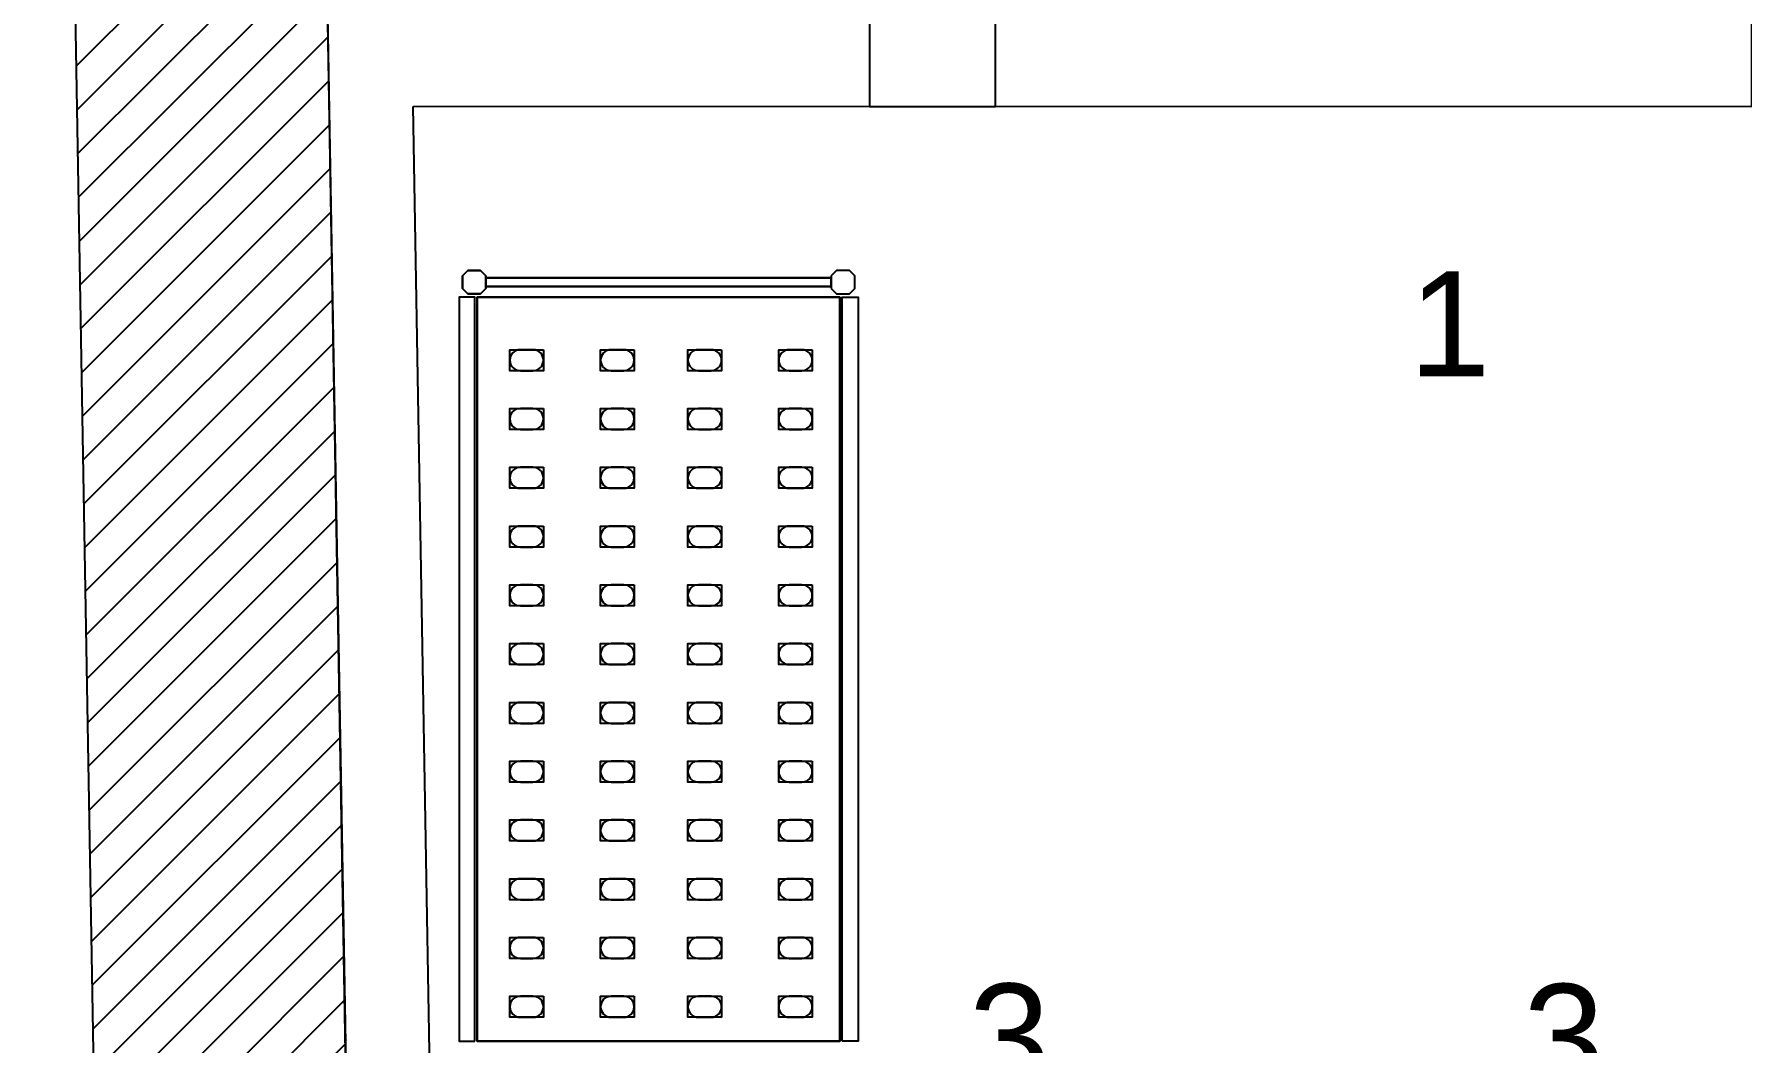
# Model space of a CAD drawing. Header units: millimetres. Extents: x 45 to 25350, y 77 to 5059.
# Drawn here: x 21691.3 to 21894.5, y 4218.4 to 4338.6 of the extents above; entities that cross this region are included whole.
import ezdxf
from ezdxf.enums import TextEntityAlignment as Align

# ---------------------------------------------------------------- set-up
doc = ezdxf.new("R2010")
doc.units = ezdxf.units.MM
doc.header["$LTSCALE"] = 5
for name, color, linetype in [('200-EquipBlack-3d', 250, 'Continuous'), ('200-EquipBorder-2d', 9, 'Continuous'), ('200-EquipID-2d', 7, 'Continuous'), ('200-EquipInternal-2d', 252, 'Continuous'), ('200-EquipSteel-3d', 9, 'Continuous'), ('HG-034 Soğuk Oda', 1, 'Continuous')]:
    doc.layers.add(name, color=color, linetype=linetype)
doc.layers.add('200-InsPoint-3D', color=3, linetype='Continuous', plot=False)
doc.styles.add('ARIAL', font='ARIALUNI.TTF', dxfattribs={"height": 1})
doc.styles.add('ROMANS', font='micross.ttf')

# ---------------------------------------------------------------- blocks, each defined once
blk = doc.blocks.new('A$C4A187EF3')
at = {"layer": 'HG-034 Soğuk Oda'}
for points in [[(0, 80.98), (15, 80.98), (15, 70.98), (0, 70.98)], [(120, 80.98), (105, 80.98), (105, 70.98), (120, 70.98)]]:
    blk.add_lwpolyline(points, close=True, dxfattribs=at)
at = {"layer": 'HG-034 Soğuk Oda', "color": 3, "linetype": 'ByBlock'}
for points in [[(12.8, 69.76, -0.39805), (12.94, 69.76), (16.22, 66.82), (13.96, 64.56), (11.02, 67.85, -0.39805), (11.02, 67.98)], [(13.86, 69.63, 0.617768), (14.44, 69.88), (14.5, 70.98), (11.3, 70.98), (11.36, 69.88, 0.617768), (11.94, 69.63, -0.364026)], [(11.54, 66.58), (11.36, 69.88, 0.617768), (11.94, 69.63, -0.364026), (13.86, 69.63, 0.617768), (14.44, 69.88), (14.26, 66.58, -0.39805), (14.16, 66.48), (11.64, 66.48, -0.39805)], [(79.51, 5.66, 0.491935), (80.92, 7.07), (18.7, 69.3, 0.499706), (17.28, 67.88)]]:
    blk.add_lwpolyline(points, format="xyb", close=True, dxfattribs=at)
blk.add_lwpolyline([(73.85, 0), (79.51, 5.66), (17.28, 67.88), (11.63, 62.23), (73.85, 0)], dxfattribs=at)
blk.add_circle((12.9, 67.88), 1, dxfattribs=at)
blk.add_circle((12.9, 67.88), 1, dxfattribs=at)
blk.add_arc((54.51, 53.51), 53.42, 299.6259, 19.0898, dxfattribs=at)
blk = doc.blocks.new('attrib')
at = {"layer": '200-EquipID-2d', "style": 'ARIAL'}
blk.add_attdef('POS', text='', height=2.5, dxfattribs=at).set_placement((0, 0, -1), align=Align.MIDDLE)
at = {"layer": '200-EquipID-2d', "style": 'ROMANS', "flags": 1}
for tag, p in [('ZONA', (0, -4.905, -2)), ('EQUIPMENTDATA', (0, -7.89, -2)), ('LONGDESCR', (0, -11.302, -2)), ('EQUIPMENTCONN', (0, -14.714, -2)), ('ACCESSORYDATA', (0, -18.552, -2)), ('ACCESSORYCONN', (0, -21.857, -2))]:
    blk.add_attdef(tag, text='', height=2.5, dxfattribs=at).set_placement(p, align=Align.CENTER)
blk = doc.blocks.new('BLS1784')
at = {"layer": '200-EquipBlack-3d'}
for points, elevation in [([(939.5, -120.5), (914.5, -120.5), (914.5, -80.5), (939.5, -80.5)], 1617), ([(939.5, -120.5), (914.5, -120.5), (914.5, -80.5), (939.5, -80.5)], 1167), ([(939.5, -120.5), (914.5, -120.5), (914.5, -80.5), (939.5, -80.5)], 717), ([(939.5, -120.5), (914.5, -120.5), (914.5, -80.5), (939.5, -80.5)], 267), ([(1009.5, -120.5), (984.5, -120.5), (984.5, -80.5), (1009.5, -80.5)], 1617), ([(1009.5, -120.5), (984.5, -120.5), (984.5, -80.5), (1009.5, -80.5)], 1167), ([(1009.5, -120.5), (984.5, -120.5), (984.5, -80.5), (1009.5, -80.5)], 717), ([(1009.5, -120.5), (984.5, -120.5), (984.5, -80.5), (1009.5, -80.5)], 267), ([(1079.5, -120.5), (1054.5, -120.5), (1054.5, -80.5), (1079.5, -80.5)], 1617), ([(1079.5, -120.5), (1054.5, -120.5), (1054.5, -80.5), (1079.5, -80.5)], 267), ([(1079.5, -120.5), (1054.5, -120.5), (1054.5, -80.5), (1079.5, -80.5)], 717), ([(1079.5, -120.5), (1054.5, -120.5), (1054.5, -80.5), (1079.5, -80.5)], 1167), ([(1149.5, -120.5), (1124.5, -120.5), (1124.5, -80.5), (1149.5, -80.5)], 1617), ([(1149.5, -120.5), (1124.5, -120.5), (1124.5, -80.5), (1149.5, -80.5)], 267), ([(1149.5, -120.5), (1124.5, -120.5), (1124.5, -80.5), (1149.5, -80.5)], 717), ([(1149.5, -120.5), (1124.5, -120.5), (1124.5, -80.5), (1149.5, -80.5)], 1167), ([(1219.5, -120.5), (1194.5, -120.5), (1194.5, -80.5), (1219.5, -80.5)], 1617), ([(1219.5, -120.5), (1194.5, -120.5), (1194.5, -80.5), (1219.5, -80.5)], 267), ([(1219.5, -120.5), (1194.5, -120.5), (1194.5, -80.5), (1219.5, -80.5)], 717), ([(1219.5, -120.5), (1194.5, -120.5), (1194.5, -80.5), (1219.5, -80.5)], 1167), ([(1289.5, -120.5), (1264.5, -120.5), (1264.5, -80.5), (1289.5, -80.5)], 1617), ([(1289.5, -120.5), (1264.5, -120.5), (1264.5, -80.5), (1289.5, -80.5)], 267), ([(1289.5, -120.5), (1264.5, -120.5), (1264.5, -80.5), (1289.5, -80.5)], 717), ([(1289.5, -120.5), (1264.5, -120.5), (1264.5, -80.5), (1289.5, -80.5)], 1167), ([(1359.5, -120.5), (1334.5, -120.5), (1334.5, -80.5), (1359.5, -80.5)], 1617), ([(1359.5, -120.5), (1334.5, -120.5), (1334.5, -80.5), (1359.5, -80.5)], 1167), ([(1359.5, -120.5), (1334.5, -120.5), (1334.5, -80.5), (1359.5, -80.5)], 717), ([(1359.5, -120.5), (1334.5, -120.5), (1334.5, -80.5), (1359.5, -80.5)], 267), ([(1429.5, -120.5), (1404.5, -120.5), (1404.5, -80.5), (1429.5, -80.5)], 1617), ([(1429.5, -120.5), (1404.5, -120.5), (1404.5, -80.5), (1429.5, -80.5)], 1167), ([(1429.5, -120.5), (1404.5, -120.5), (1404.5, -80.5), (1429.5, -80.5)], 717), ([(1429.5, -120.5), (1404.5, -120.5), (1404.5, -80.5), (1429.5, -80.5)], 267), ([(1499.5, -120.5), (1474.5, -120.5), (1474.5, -80.5), (1499.5, -80.5)], 1617), ([(1499.5, -120.5), (1474.5, -120.5), (1474.5, -80.5), (1499.5, -80.5)], 1167), ([(1499.5, -120.5), (1474.5, -120.5), (1474.5, -80.5), (1499.5, -80.5)], 717), ([(1499.5, -120.5), (1474.5, -120.5), (1474.5, -80.5), (1499.5, -80.5)], 267), ([(1569.5, -120.5), (1544.5, -120.5), (1544.5, -80.5), (1569.5, -80.5)], 1617), ([(1569.5, -120.5), (1544.5, -120.5), (1544.5, -80.5), (1569.5, -80.5)], 1167), ([(1569.5, -120.5), (1544.5, -120.5), (1544.5, -80.5), (1569.5, -80.5)], 717), ([(1569.5, -120.5), (1544.5, -120.5), (1544.5, -80.5), (1569.5, -80.5)], 267), ([(1639.5, -120.5), (1614.5, -120.5), (1614.5, -80.5), (1639.5, -80.5)], 1617), ([(1639.5, -120.5), (1614.5, -120.5), (1614.5, -80.5), (1639.5, -80.5)], 1167), ([(1639.5, -120.5), (1614.5, -120.5), (1614.5, -80.5), (1639.5, -80.5)], 717), ([(1639.5, -120.5), (1614.5, -120.5), (1614.5, -80.5), (1639.5, -80.5)], 267), ([(1709.5, -120.5), (1684.5, -120.5), (1684.5, -80.5), (1709.5, -80.5)], 1617), ([(1709.5, -120.5), (1684.5, -120.5), (1684.5, -80.5), (1709.5, -80.5)], 267), ([(1709.5, -120.5), (1684.5, -120.5), (1684.5, -80.5), (1709.5, -80.5)], 717), ([(1709.5, -120.5), (1684.5, -120.5), (1684.5, -80.5), (1709.5, -80.5)], 1167), ([(939.5, -228.5), (914.5, -228.5), (914.5, -188.5), (939.5, -188.5)], 1617), ([(939.5, -228.5), (914.5, -228.5), (914.5, -188.5), (939.5, -188.5)], 1167), ([(939.5, -228.5), (914.5, -228.5), (914.5, -188.5), (939.5, -188.5)], 717), ([(939.5, -228.5), (914.5, -228.5), (914.5, -188.5), (939.5, -188.5)], 267), ([(1009.5, -228.5), (984.5, -228.5), (984.5, -188.5), (1009.5, -188.5)], 1617), ([(1009.5, -228.5), (984.5, -228.5), (984.5, -188.5), (1009.5, -188.5)], 1167), ([(1009.5, -228.5), (984.5, -228.5), (984.5, -188.5), (1009.5, -188.5)], 717), ([(1009.5, -228.5), (984.5, -228.5), (984.5, -188.5), (1009.5, -188.5)], 267), ([(1079.5, -228.5), (1054.5, -228.5), (1054.5, -188.5), (1079.5, -188.5)], 1617), ([(1079.5, -228.5), (1054.5, -228.5), (1054.5, -188.5), (1079.5, -188.5)], 267), ([(1079.5, -228.5), (1054.5, -228.5), (1054.5, -188.5), (1079.5, -188.5)], 717), ([(1079.5, -228.5), (1054.5, -228.5), (1054.5, -188.5), (1079.5, -188.5)], 1167), ([(1149.5, -228.5), (1124.5, -228.5), (1124.5, -188.5), (1149.5, -188.5)], 1617), ([(1149.5, -228.5), (1124.5, -228.5), (1124.5, -188.5), (1149.5, -188.5)], 267), ([(1149.5, -228.5), (1124.5, -228.5), (1124.5, -188.5), (1149.5, -188.5)], 717), ([(1149.5, -228.5), (1124.5, -228.5), (1124.5, -188.5), (1149.5, -188.5)], 1167), ([(1219.5, -228.5), (1194.5, -228.5), (1194.5, -188.5), (1219.5, -188.5)], 1617), ([(1219.5, -228.5), (1194.5, -228.5), (1194.5, -188.5), (1219.5, -188.5)], 267), ([(1219.5, -228.5), (1194.5, -228.5), (1194.5, -188.5), (1219.5, -188.5)], 717), ([(1219.5, -228.5), (1194.5, -228.5), (1194.5, -188.5), (1219.5, -188.5)], 1167), ([(1289.5, -228.5), (1264.5, -228.5), (1264.5, -188.5), (1289.5, -188.5)], 1617), ([(1289.5, -228.5), (1264.5, -228.5), (1264.5, -188.5), (1289.5, -188.5)], 267), ([(1289.5, -228.5), (1264.5, -228.5), (1264.5, -188.5), (1289.5, -188.5)], 717), ([(1289.5, -228.5), (1264.5, -228.5), (1264.5, -188.5), (1289.5, -188.5)], 1167), ([(1359.5, -228.5), (1334.5, -228.5), (1334.5, -188.5), (1359.5, -188.5)], 1617), ([(1359.5, -228.5), (1334.5, -228.5), (1334.5, -188.5), (1359.5, -188.5)], 1167), ([(1359.5, -228.5), (1334.5, -228.5), (1334.5, -188.5), (1359.5, -188.5)], 717), ([(1359.5, -228.5), (1334.5, -228.5), (1334.5, -188.5), (1359.5, -188.5)], 267), ([(1429.5, -228.5), (1404.5, -228.5), (1404.5, -188.5), (1429.5, -188.5)], 1617), ([(1429.5, -228.5), (1404.5, -228.5), (1404.5, -188.5), (1429.5, -188.5)], 1167), ([(1429.5, -228.5), (1404.5, -228.5), (1404.5, -188.5), (1429.5, -188.5)], 717), ([(1429.5, -228.5), (1404.5, -228.5), (1404.5, -188.5), (1429.5, -188.5)], 267), ([(1499.5, -228.5), (1474.5, -228.5), (1474.5, -188.5), (1499.5, -188.5)], 1617), ([(1499.5, -228.5), (1474.5, -228.5), (1474.5, -188.5), (1499.5, -188.5)], 1167), ([(1499.5, -228.5), (1474.5, -228.5), (1474.5, -188.5), (1499.5, -188.5)], 717), ([(1499.5, -228.5), (1474.5, -228.5), (1474.5, -188.5), (1499.5, -188.5)], 267), ([(1569.5, -228.5), (1544.5, -228.5), (1544.5, -188.5), (1569.5, -188.5)], 1617), ([(1569.5, -228.5), (1544.5, -228.5), (1544.5, -188.5), (1569.5, -188.5)], 1167), ([(1569.5, -228.5), (1544.5, -228.5), (1544.5, -188.5), (1569.5, -188.5)], 717), ([(1569.5, -228.5), (1544.5, -228.5), (1544.5, -188.5), (1569.5, -188.5)], 267), ([(1639.5, -228.5), (1614.5, -228.5), (1614.5, -188.5), (1639.5, -188.5)], 1617), ([(1639.5, -228.5), (1614.5, -228.5), (1614.5, -188.5), (1639.5, -188.5)], 1167), ([(1639.5, -228.5), (1614.5, -228.5), (1614.5, -188.5), (1639.5, -188.5)], 717), ([(1639.5, -228.5), (1614.5, -228.5), (1614.5, -188.5), (1639.5, -188.5)], 267), ([(1709.5, -228.5), (1684.5, -228.5), (1684.5, -188.5), (1709.5, -188.5)], 1617), ([(1709.5, -228.5), (1684.5, -228.5), (1684.5, -188.5), (1709.5, -188.5)], 267), ([(1709.5, -228.5), (1684.5, -228.5), (1684.5, -188.5), (1709.5, -188.5)], 717), ([(1709.5, -228.5), (1684.5, -228.5), (1684.5, -188.5), (1709.5, -188.5)], 1167), ([(939.5, -332.5), (914.5, -332.5), (914.5, -292.5), (939.5, -292.5)], 1617), ([(939.5, -332.5), (914.5, -332.5), (914.5, -292.5), (939.5, -292.5)], 1167), ([(939.5, -332.5), (914.5, -332.5), (914.5, -292.5), (939.5, -292.5)], 717), ([(939.5, -332.5), (914.5, -332.5), (914.5, -292.5), (939.5, -292.5)], 267), ([(1009.5, -332.5), (984.5, -332.5), (984.5, -292.5), (1009.5, -292.5)], 1617), ([(1009.5, -332.5), (984.5, -332.5), (984.5, -292.5), (1009.5, -292.5)], 1167), ([(1009.5, -332.5), (984.5, -332.5), (984.5, -292.5), (1009.5, -292.5)], 717), ([(1009.5, -332.5), (984.5, -332.5), (984.5, -292.5), (1009.5, -292.5)], 267), ([(1079.5, -332.5), (1054.5, -332.5), (1054.5, -292.5), (1079.5, -292.5)], 1617), ([(1079.5, -332.5), (1054.5, -332.5), (1054.5, -292.5), (1079.5, -292.5)], 267), ([(1079.5, -332.5), (1054.5, -332.5), (1054.5, -292.5), (1079.5, -292.5)], 717), ([(1079.5, -332.5), (1054.5, -332.5), (1054.5, -292.5), (1079.5, -292.5)], 1167), ([(1149.5, -332.5), (1124.5, -332.5), (1124.5, -292.5), (1149.5, -292.5)], 1617), ([(1149.5, -332.5), (1124.5, -332.5), (1124.5, -292.5), (1149.5, -292.5)], 267), ([(1149.5, -332.5), (1124.5, -332.5), (1124.5, -292.5), (1149.5, -292.5)], 717), ([(1149.5, -332.5), (1124.5, -332.5), (1124.5, -292.5), (1149.5, -292.5)], 1167), ([(1219.5, -332.5), (1194.5, -332.5), (1194.5, -292.5), (1219.5, -292.5)], 1617), ([(1219.5, -332.5), (1194.5, -332.5), (1194.5, -292.5), (1219.5, -292.5)], 267), ([(1219.5, -332.5), (1194.5, -332.5), (1194.5, -292.5), (1219.5, -292.5)], 717), ([(1219.5, -332.5), (1194.5, -332.5), (1194.5, -292.5), (1219.5, -292.5)], 1167), ([(1289.5, -332.5), (1264.5, -332.5), (1264.5, -292.5), (1289.5, -292.5)], 1617), ([(1289.5, -332.5), (1264.5, -332.5), (1264.5, -292.5), (1289.5, -292.5)], 267), ([(1289.5, -332.5), (1264.5, -332.5), (1264.5, -292.5), (1289.5, -292.5)], 717), ([(1289.5, -332.5), (1264.5, -332.5), (1264.5, -292.5), (1289.5, -292.5)], 1167), ([(1359.5, -332.5), (1334.5, -332.5), (1334.5, -292.5), (1359.5, -292.5)], 1617), ([(1359.5, -332.5), (1334.5, -332.5), (1334.5, -292.5), (1359.5, -292.5)], 1167), ([(1359.5, -332.5), (1334.5, -332.5), (1334.5, -292.5), (1359.5, -292.5)], 717), ([(1359.5, -332.5), (1334.5, -332.5), (1334.5, -292.5), (1359.5, -292.5)], 267), ([(1429.5, -332.5), (1404.5, -332.5), (1404.5, -292.5), (1429.5, -292.5)], 1617), ([(1429.5, -332.5), (1404.5, -332.5), (1404.5, -292.5), (1429.5, -292.5)], 1167), ([(1429.5, -332.5), (1404.5, -332.5), (1404.5, -292.5), (1429.5, -292.5)], 717), ([(1429.5, -332.5), (1404.5, -332.5), (1404.5, -292.5), (1429.5, -292.5)], 267), ([(1499.5, -332.5), (1474.5, -332.5), (1474.5, -292.5), (1499.5, -292.5)], 1617), ([(1499.5, -332.5), (1474.5, -332.5), (1474.5, -292.5), (1499.5, -292.5)], 1167), ([(1499.5, -332.5), (1474.5, -332.5), (1474.5, -292.5), (1499.5, -292.5)], 717), ([(1499.5, -332.5), (1474.5, -332.5), (1474.5, -292.5), (1499.5, -292.5)], 267), ([(1569.5, -332.5), (1544.5, -332.5), (1544.5, -292.5), (1569.5, -292.5)], 1617), ([(1569.5, -332.5), (1544.5, -332.5), (1544.5, -292.5), (1569.5, -292.5)], 1167), ([(1569.5, -332.5), (1544.5, -332.5), (1544.5, -292.5), (1569.5, -292.5)], 717), ([(1569.5, -332.5), (1544.5, -332.5), (1544.5, -292.5), (1569.5, -292.5)], 267), ([(1639.5, -332.5), (1614.5, -332.5), (1614.5, -292.5), (1639.5, -292.5)], 1617), ([(1639.5, -332.5), (1614.5, -332.5), (1614.5, -292.5), (1639.5, -292.5)], 1167), ([(1639.5, -332.5), (1614.5, -332.5), (1614.5, -292.5), (1639.5, -292.5)], 717), ([(1639.5, -332.5), (1614.5, -332.5), (1614.5, -292.5), (1639.5, -292.5)], 267), ([(1709.5, -332.5), (1684.5, -332.5), (1684.5, -292.5), (1709.5, -292.5)], 1617), ([(1709.5, -332.5), (1684.5, -332.5), (1684.5, -292.5), (1709.5, -292.5)], 267), ([(1709.5, -332.5), (1684.5, -332.5), (1684.5, -292.5), (1709.5, -292.5)], 717), ([(1709.5, -332.5), (1684.5, -332.5), (1684.5, -292.5), (1709.5, -292.5)], 1167), ([(939.5, -440.5), (914.5, -440.5), (914.5, -400.5), (939.5, -400.5)], 1617), ([(939.5, -440.5), (914.5, -440.5), (914.5, -400.5), (939.5, -400.5)], 1167), ([(939.5, -440.5), (914.5, -440.5), (914.5, -400.5), (939.5, -400.5)], 717), ([(939.5, -440.5), (914.5, -440.5), (914.5, -400.5), (939.5, -400.5)], 267), ([(1009.5, -440.5), (984.5, -440.5), (984.5, -400.5), (1009.5, -400.5)], 1617), ([(1009.5, -440.5), (984.5, -440.5), (984.5, -400.5), (1009.5, -400.5)], 1167), ([(1009.5, -440.5), (984.5, -440.5), (984.5, -400.5), (1009.5, -400.5)], 717), ([(1009.5, -440.5), (984.5, -440.5), (984.5, -400.5), (1009.5, -400.5)], 267), ([(1079.5, -440.5), (1054.5, -440.5), (1054.5, -400.5), (1079.5, -400.5)], 1617), ([(1079.5, -440.5), (1054.5, -440.5), (1054.5, -400.5), (1079.5, -400.5)], 267), ([(1079.5, -440.5), (1054.5, -440.5), (1054.5, -400.5), (1079.5, -400.5)], 717), ([(1079.5, -440.5), (1054.5, -440.5), (1054.5, -400.5), (1079.5, -400.5)], 1167), ([(1149.5, -440.5), (1124.5, -440.5), (1124.5, -400.5), (1149.5, -400.5)], 1617), ([(1149.5, -440.5), (1124.5, -440.5), (1124.5, -400.5), (1149.5, -400.5)], 267), ([(1149.5, -440.5), (1124.5, -440.5), (1124.5, -400.5), (1149.5, -400.5)], 717), ([(1149.5, -440.5), (1124.5, -440.5), (1124.5, -400.5), (1149.5, -400.5)], 1167), ([(1219.5, -440.5), (1194.5, -440.5), (1194.5, -400.5), (1219.5, -400.5)], 1617), ([(1219.5, -440.5), (1194.5, -440.5), (1194.5, -400.5), (1219.5, -400.5)], 267), ([(1219.5, -440.5), (1194.5, -440.5), (1194.5, -400.5), (1219.5, -400.5)], 717), ([(1219.5, -440.5), (1194.5, -440.5), (1194.5, -400.5), (1219.5, -400.5)], 1167), ([(1289.5, -440.5), (1264.5, -440.5), (1264.5, -400.5), (1289.5, -400.5)], 1617), ([(1289.5, -440.5), (1264.5, -440.5), (1264.5, -400.5), (1289.5, -400.5)], 267), ([(1289.5, -440.5), (1264.5, -440.5), (1264.5, -400.5), (1289.5, -400.5)], 717), ([(1289.5, -440.5), (1264.5, -440.5), (1264.5, -400.5), (1289.5, -400.5)], 1167), ([(1359.5, -440.5), (1334.5, -440.5), (1334.5, -400.5), (1359.5, -400.5)], 1617), ([(1359.5, -440.5), (1334.5, -440.5), (1334.5, -400.5), (1359.5, -400.5)], 1167), ([(1359.5, -440.5), (1334.5, -440.5), (1334.5, -400.5), (1359.5, -400.5)], 717), ([(1359.5, -440.5), (1334.5, -440.5), (1334.5, -400.5), (1359.5, -400.5)], 267), ([(1429.5, -440.5), (1404.5, -440.5), (1404.5, -400.5), (1429.5, -400.5)], 1617), ([(1429.5, -440.5), (1404.5, -440.5), (1404.5, -400.5), (1429.5, -400.5)], 1167), ([(1429.5, -440.5), (1404.5, -440.5), (1404.5, -400.5), (1429.5, -400.5)], 717), ([(1429.5, -440.5), (1404.5, -440.5), (1404.5, -400.5), (1429.5, -400.5)], 267), ([(1499.5, -440.5), (1474.5, -440.5), (1474.5, -400.5), (1499.5, -400.5)], 1617), ([(1499.5, -440.5), (1474.5, -440.5), (1474.5, -400.5), (1499.5, -400.5)], 1167), ([(1499.5, -440.5), (1474.5, -440.5), (1474.5, -400.5), (1499.5, -400.5)], 717), ([(1499.5, -440.5), (1474.5, -440.5), (1474.5, -400.5), (1499.5, -400.5)], 267), ([(1569.5, -440.5), (1544.5, -440.5), (1544.5, -400.5), (1569.5, -400.5)], 1617), ([(1569.5, -440.5), (1544.5, -440.5), (1544.5, -400.5), (1569.5, -400.5)], 1167), ([(1569.5, -440.5), (1544.5, -440.5), (1544.5, -400.5), (1569.5, -400.5)], 717), ([(1569.5, -440.5), (1544.5, -440.5), (1544.5, -400.5), (1569.5, -400.5)], 267), ([(1639.5, -440.5), (1614.5, -440.5), (1614.5, -400.5), (1639.5, -400.5)], 1617), ([(1639.5, -440.5), (1614.5, -440.5), (1614.5, -400.5), (1639.5, -400.5)], 1167), ([(1639.5, -440.5), (1614.5, -440.5), (1614.5, -400.5), (1639.5, -400.5)], 717), ([(1639.5, -440.5), (1614.5, -440.5), (1614.5, -400.5), (1639.5, -400.5)], 267), ([(1709.5, -440.5), (1684.5, -440.5), (1684.5, -400.5), (1709.5, -400.5)], 1617), ([(1709.5, -440.5), (1684.5, -440.5), (1684.5, -400.5), (1709.5, -400.5)], 267), ([(1709.5, -440.5), (1684.5, -440.5), (1684.5, -400.5), (1709.5, -400.5)], 717), ([(1709.5, -440.5), (1684.5, -440.5), (1684.5, -400.5), (1709.5, -400.5)], 1167)]:
    blk.add_lwpolyline(points, close=True, dxfattribs=dict(at, elevation=elevation))
at = {"layer": '200-EquipBorder-2d'}
for points in [[(886, -39), (1772, -39), (1772, -20), (886, -20)], [(886, -476), (1772, -476), (1772, -495), (886, -495)]]:
    blk.add_lwpolyline(points, close=True, dxfattribs=at)
for points in [[(1782.3, -52), (1776, -45.7), (1776, -30.3), (1782.3, -24), (1797.7, -24), (1804, -30.3), (1804, -45.7), (1797.7, -52), (1782.3, -52)], [(1784.9, -463), (1795.1, -463), (1795.1, -52), (1784.9, -52), (1784.9, -463)], [(1782.3, -463), (1776, -469.3), (1776, -484.7), (1782.3, -491), (1797.7, -491), (1804, -484.7), (1804, -469.3), (1797.7, -463), (1782.3, -463)]]:
    blk.add_lwpolyline(points, dxfattribs=at)
at = {"layer": '200-EquipInternal-2d'}
blk.add_lwpolyline([(1772, -473.5), (886, -473.5), (886, -41.5), (1772, -41.5)], close=True, dxfattribs=at)
for points in [[(914.5, -93), (914.5, -108, 0.414214), (927, -120.5, 0.414214), (939.5, -108), (939.5, -93, 0.414214), (927, -80.5, 0.414214), (914.5, -93, 0.414214)], [(984.5, -93), (984.5, -108, 0.414214), (997, -120.5, 0.414214), (1009.5, -108), (1009.5, -93, 0.414214), (997, -80.5, 0.414214), (984.5, -93, 0.414214)], [(1054.5, -93), (1054.5, -108, 0.414214), (1067, -120.5, 0.414214), (1079.5, -108), (1079.5, -93, 0.414214), (1067, -80.5, 0.414214), (1054.5, -93, 0.414214)], [(1124.5, -93), (1124.5, -108, 0.414214), (1137, -120.5, 0.414214), (1149.5, -108), (1149.5, -93, 0.414214), (1137, -80.5, 0.414214), (1124.5, -93, 0.414214)], [(1194.5, -93), (1194.5, -108, 0.414214), (1207, -120.5, 0.414214), (1219.5, -108), (1219.5, -93, 0.414214), (1207, -80.5, 0.414214), (1194.5, -93, 0.414214)], [(1264.5, -93), (1264.5, -108, 0.414214), (1277, -120.5, 0.414214), (1289.5, -108), (1289.5, -93, 0.414214), (1277, -80.5, 0.414214), (1264.5, -93, 0.414214)], [(1334.5, -93), (1334.5, -108, 0.414214), (1347, -120.5, 0.414214), (1359.5, -108), (1359.5, -93, 0.414214), (1347, -80.5, 0.414214), (1334.5, -93, 0.414214)], [(1404.5, -93), (1404.5, -108, 0.414214), (1417, -120.5, 0.414214), (1429.5, -108), (1429.5, -93, 0.414214), (1417, -80.5, 0.414214), (1404.5, -93, 0.414214)], [(1474.5, -93), (1474.5, -108, 0.414214), (1487, -120.5, 0.414214), (1499.5, -108), (1499.5, -93, 0.414214), (1487, -80.5, 0.414214), (1474.5, -93, 0.414214)], [(1544.5, -93), (1544.5, -108, 0.414214), (1557, -120.5, 0.414214), (1569.5, -108), (1569.5, -93, 0.414214), (1557, -80.5, 0.414214), (1544.5, -93, 0.414214)], [(1614.5, -93), (1614.5, -108, 0.414214), (1627, -120.5, 0.414214), (1639.5, -108), (1639.5, -93, 0.414214), (1627, -80.5, 0.414214), (1614.5, -93, 0.414214)], [(1684.5, -93), (1684.5, -108, 0.414214), (1697, -120.5, 0.414214), (1709.5, -108), (1709.5, -93, 0.414214), (1697, -80.5, 0.414214), (1684.5, -93, 0.414214)], [(914.5, -201), (914.5, -216, 0.414214), (927, -228.5, 0.414214), (939.5, -216), (939.5, -201, 0.414214), (927, -188.5, 0.414214), (914.5, -201, 0.414214)], [(984.5, -201), (984.5, -216, 0.414214), (997, -228.5, 0.414214), (1009.5, -216), (1009.5, -201, 0.414214), (997, -188.5, 0.414214), (984.5, -201, 0.414214)], [(1054.5, -201), (1054.5, -216, 0.414214), (1067, -228.5, 0.414214), (1079.5, -216), (1079.5, -201, 0.414214), (1067, -188.5, 0.414214), (1054.5, -201, 0.414214)], [(1124.5, -201), (1124.5, -216, 0.414214), (1137, -228.5, 0.414214), (1149.5, -216), (1149.5, -201, 0.414214), (1137, -188.5, 0.414214), (1124.5, -201, 0.414214)], [(1194.5, -201), (1194.5, -216, 0.414214), (1207, -228.5, 0.414214), (1219.5, -216), (1219.5, -201, 0.414214), (1207, -188.5, 0.414214), (1194.5, -201, 0.414214)], [(1264.5, -201), (1264.5, -216, 0.414214), (1277, -228.5, 0.414214), (1289.5, -216), (1289.5, -201, 0.414214), (1277, -188.5, 0.414214), (1264.5, -201, 0.414214)], [(1334.5, -201), (1334.5, -216, 0.414214), (1347, -228.5, 0.414214), (1359.5, -216), (1359.5, -201, 0.414214), (1347, -188.5, 0.414214), (1334.5, -201, 0.414214)], [(1404.5, -201), (1404.5, -216, 0.414214), (1417, -228.5, 0.414214), (1429.5, -216), (1429.5, -201, 0.414214), (1417, -188.5, 0.414214), (1404.5, -201, 0.414214)], [(1474.5, -201), (1474.5, -216, 0.414214), (1487, -228.5, 0.414214), (1499.5, -216), (1499.5, -201, 0.414214), (1487, -188.5, 0.414214), (1474.5, -201, 0.414214)], [(1544.5, -201), (1544.5, -216, 0.414214), (1557, -228.5, 0.414214), (1569.5, -216), (1569.5, -201, 0.414214), (1557, -188.5, 0.414214), (1544.5, -201, 0.414214)], [(1614.5, -201), (1614.5, -216, 0.414214), (1627, -228.5, 0.414214), (1639.5, -216), (1639.5, -201, 0.414214), (1627, -188.5, 0.414214), (1614.5, -201, 0.414214)], [(1684.5, -201), (1684.5, -216, 0.414214), (1697, -228.5, 0.414214), (1709.5, -216), (1709.5, -201, 0.414214), (1697, -188.5, 0.414214), (1684.5, -201, 0.414214)], [(914.5, -305), (914.5, -320, 0.414214), (927, -332.5, 0.414214), (939.5, -320), (939.5, -305, 0.414214), (927, -292.5, 0.414214), (914.5, -305, 0.414214)], [(984.5, -305), (984.5, -320, 0.414214), (997, -332.5, 0.414214), (1009.5, -320), (1009.5, -305, 0.414214), (997, -292.5, 0.414214), (984.5, -305, 0.414214)], [(1054.5, -305), (1054.5, -320, 0.414214), (1067, -332.5, 0.414214), (1079.5, -320), (1079.5, -305, 0.414214), (1067, -292.5, 0.414214), (1054.5, -305, 0.414214)], [(1124.5, -305), (1124.5, -320, 0.414214), (1137, -332.5, 0.414214), (1149.5, -320), (1149.5, -305, 0.414214), (1137, -292.5, 0.414214), (1124.5, -305, 0.414214)], [(1194.5, -305), (1194.5, -320, 0.414214), (1207, -332.5, 0.414214), (1219.5, -320), (1219.5, -305, 0.414214), (1207, -292.5, 0.414214), (1194.5, -305, 0.414214)], [(1264.5, -305), (1264.5, -320, 0.414214), (1277, -332.5, 0.414214), (1289.5, -320), (1289.5, -305, 0.414214), (1277, -292.5, 0.414214), (1264.5, -305, 0.414214)], [(1334.5, -305), (1334.5, -320, 0.414214), (1347, -332.5, 0.414214), (1359.5, -320), (1359.5, -305, 0.414214), (1347, -292.5, 0.414214), (1334.5, -305, 0.414214)], [(1404.5, -305), (1404.5, -320, 0.414214), (1417, -332.5, 0.414214), (1429.5, -320), (1429.5, -305, 0.414214), (1417, -292.5, 0.414214), (1404.5, -305, 0.414214)], [(1474.5, -305), (1474.5, -320, 0.414214), (1487, -332.5, 0.414214), (1499.5, -320), (1499.5, -305, 0.414214), (1487, -292.5, 0.414214), (1474.5, -305, 0.414214)], [(1544.5, -305), (1544.5, -320, 0.414214), (1557, -332.5, 0.414214), (1569.5, -320), (1569.5, -305, 0.414214), (1557, -292.5, 0.414214), (1544.5, -305, 0.414214)], [(1614.5, -305), (1614.5, -320, 0.414214), (1627, -332.5, 0.414214), (1639.5, -320), (1639.5, -305, 0.414214), (1627, -292.5, 0.414214), (1614.5, -305, 0.414214)], [(1684.5, -305), (1684.5, -320, 0.414214), (1697, -332.5, 0.414214), (1709.5, -320), (1709.5, -305, 0.414214), (1697, -292.5, 0.414214), (1684.5, -305, 0.414214)], [(914.5, -413), (914.5, -428, 0.414214), (927, -440.5, 0.414214), (939.5, -428), (939.5, -413, 0.414214), (927, -400.5, 0.414214), (914.5, -413, 0.414214)], [(984.5, -413), (984.5, -428, 0.414214), (997, -440.5, 0.414214), (1009.5, -428), (1009.5, -413, 0.414214), (997, -400.5, 0.414214), (984.5, -413, 0.414214)], [(1054.5, -413), (1054.5, -428, 0.414214), (1067, -440.5, 0.414214), (1079.5, -428), (1079.5, -413, 0.414214), (1067, -400.5, 0.414214), (1054.5, -413, 0.414214)], [(1124.5, -413), (1124.5, -428, 0.414214), (1137, -440.5, 0.414214), (1149.5, -428), (1149.5, -413, 0.414214), (1137, -400.5, 0.414214), (1124.5, -413, 0.414214)], [(1194.5, -413), (1194.5, -428, 0.414214), (1207, -440.5, 0.414214), (1219.5, -428), (1219.5, -413, 0.414214), (1207, -400.5, 0.414214), (1194.5, -413, 0.414214)], [(1264.5, -413), (1264.5, -428, 0.414214), (1277, -440.5, 0.414214), (1289.5, -428), (1289.5, -413, 0.414214), (1277, -400.5, 0.414214), (1264.5, -413, 0.414214)], [(1334.5, -413), (1334.5, -428, 0.414214), (1347, -440.5, 0.414214), (1359.5, -428), (1359.5, -413, 0.414214), (1347, -400.5, 0.414214), (1334.5, -413, 0.414214)], [(1404.5, -413), (1404.5, -428, 0.414214), (1417, -440.5, 0.414214), (1429.5, -428), (1429.5, -413, 0.414214), (1417, -400.5, 0.414214), (1404.5, -413, 0.414214)], [(1474.5, -413), (1474.5, -428, 0.414214), (1487, -440.5, 0.414214), (1499.5, -428), (1499.5, -413, 0.414214), (1487, -400.5, 0.414214), (1474.5, -413, 0.414214)], [(1544.5, -413), (1544.5, -428, 0.414214), (1557, -440.5, 0.414214), (1569.5, -428), (1569.5, -413, 0.414214), (1557, -400.5, 0.414214), (1544.5, -413, 0.414214)], [(1614.5, -413), (1614.5, -428, 0.414214), (1627, -440.5, 0.414214), (1639.5, -428), (1639.5, -413, 0.414214), (1627, -400.5, 0.414214), (1614.5, -413, 0.414214)], [(1684.5, -413), (1684.5, -428, 0.414214), (1697, -440.5, 0.414214), (1709.5, -428), (1709.5, -413, 0.414214), (1697, -400.5, 0.414214), (1684.5, -413, 0.414214)]]:
    blk.add_lwpolyline(points, format="xyb", dxfattribs=at)
at = {"layer": '200-EquipSteel-3d'}
for points in [[(1782.3, -24), (1776, -30.3), (1776, -45.7), (1782.3, -52), (1797.7, -52), (1804, -45.7), (1804, -30.3), (1797.7, -24), (1782.3, -24)], [(1782.3, -463), (1776, -469.3), (1776, -484.7), (1782.3, -491), (1797.7, -491), (1804, -484.7), (1804, -469.3), (1797.7, -463), (1782.3, -463)]]:
    blk.add_lwpolyline(points, dxfattribs=at)
at = {"layer": '200-InsPoint-3D', "flags": 9}
blk.add_attdef('DISTANG', (0, 0), '', height=1, dxfattribs=at)
at = {"layer": '200-EquipSteel-3d'}
mesh = blk.add_polymesh((6, 3), dxfattribs=at)
for k, corner in enumerate([(886, -473.5, 1615), (886, -473.5, 1585), (886, -473.5, 1585), (886, -41.5, 1615), (886, -41.5, 1585), (886, -41.5, 1585), (1772, -41.5, 1615), (1772, -41.5, 1585), (886, -41.5, 1585), (1772, -473.5, 1615), (1772, -473.5, 1585), (886, -473.5, 1585), (1772, -473.5, 1615), (1772, -473.5, 1615), (886, -473.5, 1615), (1772, -41.5, 1615), (1772, -41.5, 1615), (886, -41.5, 1615)]):
    mesh.set_mesh_vertex(divmod(k, 3), corner)
mesh = blk.add_polymesh((6, 3), dxfattribs=at)
for k, corner in enumerate([(886, -473.5, 265), (886, -473.5, 235), (886, -473.5, 235), (886, -41.5, 265), (886, -41.5, 235), (886, -41.5, 235), (1772, -41.5, 265), (1772, -41.5, 235), (886, -41.5, 235), (1772, -473.5, 265), (1772, -473.5, 235), (886, -473.5, 235), (1772, -473.5, 265), (1772, -473.5, 265), (886, -473.5, 265), (1772, -41.5, 265), (1772, -41.5, 265), (886, -41.5, 265)]):
    mesh.set_mesh_vertex(divmod(k, 3), corner)
mesh = blk.add_polymesh((6, 3), dxfattribs=at)
for k, corner in enumerate([(886, -473.5, 715), (886, -473.5, 685), (886, -473.5, 685), (886, -41.5, 715), (886, -41.5, 685), (886, -41.5, 685), (1772, -41.5, 715), (1772, -41.5, 685), (886, -41.5, 685), (1772, -473.5, 715), (1772, -473.5, 685), (886, -473.5, 685), (1772, -473.5, 715), (1772, -473.5, 715), (886, -473.5, 715), (1772, -41.5, 715), (1772, -41.5, 715), (886, -41.5, 715)]):
    mesh.set_mesh_vertex(divmod(k, 3), corner)
mesh = blk.add_polymesh((6, 3), dxfattribs=at)
for k, corner in enumerate([(886, -473.5, 1165), (886, -473.5, 1135), (886, -473.5, 1135), (886, -41.5, 1165), (886, -41.5, 1135), (886, -41.5, 1135), (1772, -41.5, 1165), (1772, -41.5, 1135), (886, -41.5, 1135), (1772, -473.5, 1165), (1772, -473.5, 1135), (886, -473.5, 1135), (1772, -473.5, 1165), (1772, -473.5, 1165), (886, -473.5, 1165), (1772, -41.5, 1165), (1772, -41.5, 1165), (886, -41.5, 1165)]):
    mesh.set_mesh_vertex(divmod(k, 3), corner)
mesh = blk.add_polymesh((6, 3), dxfattribs=at)
for k, corner in enumerate([(1795.1, -52, 260), (1795.1, -52, 240), (1795.1, -52, 240), (1784.9, -52, 260), (1784.9, -52, 240), (1784.9, -52, 240), (1784.9, -463, 260), (1784.9, -463, 240), (1784.9, -52, 240), (1795.1, -463, 260), (1795.1, -463, 240), (1795.1, -52, 240), (1795.1, -463, 260), (1795.1, -463, 260), (1795.1, -52, 260), (1784.9, -463, 260), (1784.9, -463, 260), (1784.9, -52, 260)]):
    mesh.set_mesh_vertex(divmod(k, 3), corner)
mesh = blk.add_polymesh((6, 3), dxfattribs=at)
for k, corner in enumerate([(1795.1, -52, 920), (1795.1, -52, 900), (1795.1, -52, 900), (1784.9, -52, 920), (1784.9, -52, 900), (1784.9, -52, 900), (1784.9, -463, 920), (1784.9, -463, 900), (1784.9, -52, 900), (1795.1, -463, 920), (1795.1, -463, 900), (1795.1, -52, 900), (1795.1, -463, 920), (1795.1, -463, 920), (1795.1, -52, 920), (1784.9, -463, 920), (1784.9, -463, 920), (1784.9, -52, 920)]):
    mesh.set_mesh_vertex(divmod(k, 3), corner)
mesh = blk.add_polymesh((6, 3), dxfattribs=at)
for k, corner in enumerate([(1795.1, -52, 1670), (1795.1, -52, 1650), (1795.1, -52, 1650), (1784.9, -52, 1670), (1784.9, -52, 1650), (1784.9, -52, 1650), (1784.9, -463, 1670), (1784.9, -463, 1650), (1784.9, -52, 1650), (1795.1, -463, 1670), (1795.1, -463, 1650), (1795.1, -52, 1650), (1795.1, -463, 1670), (1795.1, -463, 1670), (1795.1, -52, 1670), (1784.9, -463, 1670), (1784.9, -463, 1670), (1784.9, -52, 1670)]):
    mesh.set_mesh_vertex(divmod(k, 3), corner)

msp = doc.modelspace()

# ---------------------------------------------------------------- hatches: boundary and pattern name
at = {"ltscale": 0.5}
h = msp.add_hatch(dxfattribs=at)
h.set_pattern_fill('ANSI31', color=251, scale=30)
h.set_pattern_definition([(45, (24280.266, 18410.9967), (-2.6516504, 2.6516504), [])])
h.paths.add_polyline_path([(21763.42, 4094.47), (22023.38, 4098.96), (22023.02, 4119.96), (21730.1, 4114.9), (21721.79, 4595.08, -0.130845), (22999.27, 4233.91, -0.490921), (22999.35, 4233.95, -0.006684), (23000.2, 4268.19, 0.132238), (21691.26, 4625.37), (21711.96, 3429.14), (22159.11, 3170.98), (22174.11, 3196.96), (22030.23, 3280.02), (22097.77, 3397), (22270.98, 3297), (22270.99, 3297.02), (22281.98, 3316.05), (22090.58, 3426.55), (22020.06, 3425.33), (21775.09, 3421.1, -0.000011), (21771.02, 3655.54), (22030.98, 3660.03), (22030.62, 3681.03), (21770.66, 3676.54, -0.000019)])

# ---------------------------------------------------------------- linework, layer by layer
msp.add_line((21721.79, 4595.08), (21730.1, 4114.9), dxfattribs=at)
msp.add_lwpolyline([(22159.14, 3170.96), (21711.96, 3429.14), (21691.26, 4625.37)], dxfattribs=at)
for radius, start, end in [(2609.92, 59.67084, 89.80281), (2579.92, 59.30231, 89.12249)]:
    msp.add_arc((21682.28, 2015.46), radius, start, end, dxfattribs=at)
at = {"layer": 'HG-034 Soğuk Oda'}
msp.add_lwpolyline([(21726.21, 4339.94), (21953.06, 4339.96), (21953, 4119.96), (21730.01, 4120.02), (21726.21, 4339.94)], dxfattribs=at)
msp.add_lwpolyline([(21736.38, 4329.94), (21943.05, 4329.96), (21943, 4129.96), (21739.84, 4130.02)], close=True, dxfattribs=at)

# ---------------------------------------------------------------- block references
at = {"xscale": -1, "rotation": 180}
msp.add_blockref('A$C4A187EF3', (21790.72, 4410.93), dxfattribs=at)
at = {"xscale": 0.1000000000000014, "yscale": 0.1000000000000014, "zscale": 0.1, "rotation": 90}
msp.add_blockref('BLS1784', (21739.84, 4130.02), dxfattribs=at)
at = {"layer": '200-EquipID-2d'}
ref = msp.add_blockref('attrib', (21859.77, 4304.07), dxfattribs=dict(at, xscale=5, yscale=5, zscale=5))
ref.add_attrib('POS', '1', dxfattribs={"color": 6, "height": 12.5, "style": 'ARIAL'}).set_placement((21859.77, 4304.07, -5), align=Align.MIDDLE)
ref = msp.add_blockref('attrib', (21807.34, 4219.22), dxfattribs=dict(at, xscale=5, yscale=5, zscale=5))
ref.add_attrib('POS', '3', dxfattribs={"color": 7, "height": 12.5, "style": 'ARIAL'}).set_placement((21807.34, 4219.22, -5), align=Align.MIDDLE)
ref = msp.add_blockref('attrib', (21873.34, 4219.18), dxfattribs=dict(at, xscale=5, yscale=5, zscale=5))
ref.add_attrib('POS', '3', dxfattribs={"color": 7, "height": 12.5, "style": 'ARIAL'}).set_placement((21873.34, 4219.18, -5), align=Align.MIDDLE)

doc.saveas('drawing.dxf')
